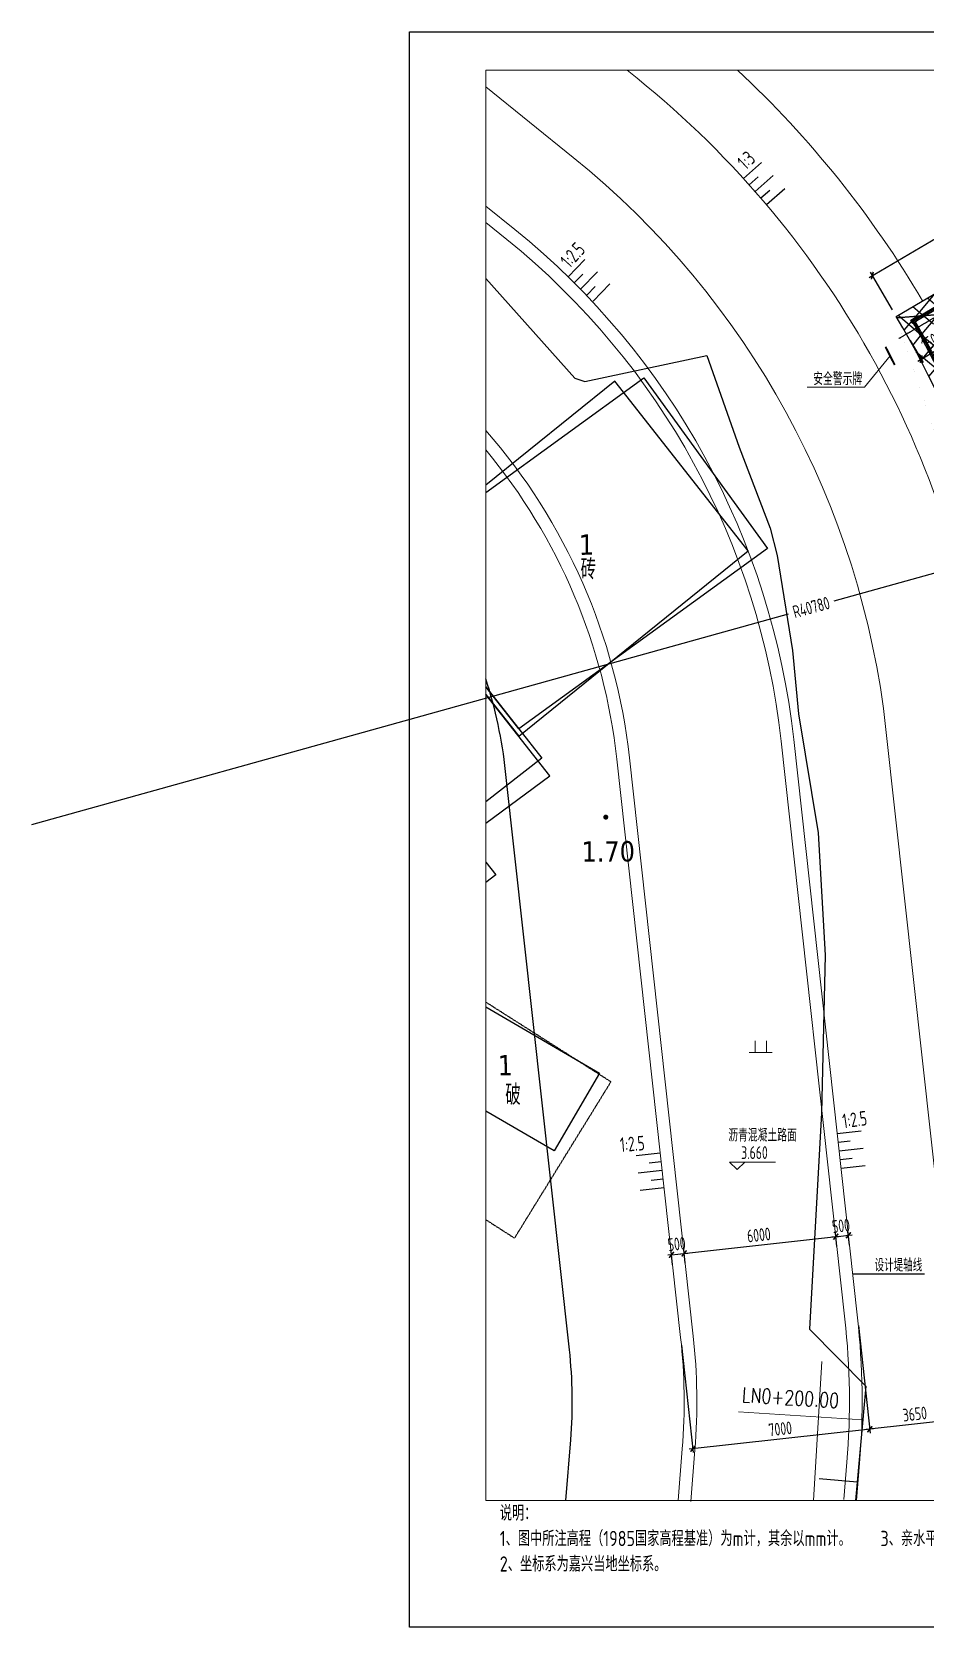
# Model space of a CAD drawing. Header units: millimetres. Extents: x -1003406 to 3312184, y 81337 to 716393.
# Drawn here: x 1266291 to 1301421, y 486352 to 549052 of the extents above; entities that cross this region are included whole.
import ezdxf
from ezdxf.enums import TextEntityAlignment as Align

# ---------------------------------------------------------------- set-up
doc = ezdxf.new("R2010")
doc.units = ezdxf.units.MM
doc.header["$LTSCALE"] = 10
for name, pattern in [('2', [0]), ('2130', [0.2, 0.1, 0.1]), ('4411', [0.2, 0.1, 0.1]), ('DOTE', [2.42, 2, -0.2, 0.02, -0.2]), ('X5', [3, 2, -1])]:
    doc.linetypes.add(name, pattern=pattern)
doc.layers.get('0').update_dxf_attribs({"linetype": 'CONTINUOUS'})
doc.layers.get('Defpoints').update_dxf_attribs({"linetype": 'CONTINUOUS'})
for name, color, linetype in [('0-轮廓', 4, 'CONTINUOUS'), ('0标注', 3, 'CONTINUOUS'), ('DIM', 3, 'CONTINUOUS'), ('DM', 7, 'CONTINUOUS'), ('DMTZ', 8, 'CONTINUOUS'), ('DOTE', 1, 'DOTE'), ('JMD', 7, 'CONTINUOUS'), ('JTSS', 7, 'CONTINUOUS'), ('sk-打印', 7, 'CONTINUOUS'), ('SXSS', 140, 'CONTINUOUS'), ('ZBTZ', 114, 'CONTINUOUS'), ('ZH', 3, 'CONTINUOUS'), ('变形缝', 4, 'CONTINUOUS'), ('护岸线', 6, 'CONTINUOUS'), ('栏杆-SK', 4, 'CONTINUOUS'), ('码头-SK', 7, 'CONTINUOUS'), ('砖块-sk', 252, 'CONTINUOUS'), ('配筋率', 61, 'CONTINUOUS')]:
    doc.layers.add(name, color=color, linetype=linetype)
for name, color, linetype, lineweight in [('0堤线', 1, 'CONTINUOUS', 40), ('TEXT', 3, 'CONTINUOUS', 15), ('THIN', 7, 'CONTINUOUS', 13), ('引线-H', 130, 'CONTINUOUS', 20), ('标注', 7, 'CONTINUOUS', 9)]:
    doc.layers.add(name, color=color, linetype=linetype, lineweight=lineweight)
doc.styles.add('HZ', font='txt.shx', dxfattribs={"bigfont": 'hzdx.shx'})
doc.styles.add('TCCAD_Dimension', font='Tssdeng.shx', dxfattribs={"width": 0.7, "bigfont": 'hztxt.shx'})
doc.styles.add('TSSD_CHINA', font='tssdeng.shx', dxfattribs={"width": 0.8, "height": 8, "bigfont": 'tssdchn.shx'})
doc.styles.add('TSSD_Dimension', font='Tssdeng.shx', dxfattribs={"width": 0.7, "bigfont": 'hztxt.shx'})
doc.styles.add('方正中等线简体', font='tahoma.ttf')
doc.styles.add('方正细等线简体', font='tahoma.ttf')
doc.linetypes.add('10422', pattern='A,0.75,[150,txt.shx,S=0.5,R=0,X=0,Y=0.5],1.5,[177,txt.shx,S=1,R=0,X=0,Y=0.4],0.75', length=3)
doc.dimstyles.new('TSSD_100_150', dxfattribs={"dimtxt": 500, "dimasz": 150, "dimexe": 150, "dimexo": 300, "dimgap": 150, "dimtad": 1, "dimdec": 0, "dimzin": 0, "dimdsep": 46, "dimtxsty": 'TSSD_Dimension', "dimblk": 'ARCHTICK', "dimcen": 0, "dimdle": 150, "dimclrt": 7, "dimadec": 0, "dimazin": 0, "dimtfac": 1, "dimtdec": 0, "dimtix": 1, "dimtmove": 2, "dimatfit": 3, "dimfxl": 1, "dimtolj": 1, "dimtzin": 0, "dimarcsym": 0})

# ---------------------------------------------------------------- blocks, each defined once
blk = doc.blocks.new('7201001102')
at = {"linetype": '2'}
h = blk.add_hatch(color=7, dxfattribs=at)
edge = h.paths.add_edge_path(flags=0)
edge.add_arc((0, 0), 0.25, 0, 360)
blk = doc.blocks.new('9120')
at = {"color": 0, "linetype": 'Continuous', "lineweight": -2}
for p, q in [((-1, 0), (1, 0)), ((-0.5, 0), (-0.5, 1)), ((0.5, 0), (0.5, 1))]:
    blk.add_line(p, q, dxfattribs=at)
blk = doc.blocks.new('_ArchTick')
at = {"color": 0, "const_width": 0.4}
blk.add_lwpolyline([(-0.71, -0.71), (0.71, 0.71)], dxfattribs=at)
blk = doc.blocks.new('*D484')
at = {"layer": 'Defpoints', "color": 0, "transparency": 16777216}
for p in [(1298763, 498506), (1302391, 498906), (1299246, 494130)]:
    blk.add_point(p, dxfattribs=at)
at = {"layer": 'DIM', "color": 0, "lineweight": -2, "transparency": 16777216}
for p, q in [((1302424, 498608), (1302890, 494382)), ((1298796, 498207), (1299262, 493981)), ((1303023, 494547), (1299097, 494114))]:
    blk.add_line(p, q, dxfattribs=at)
at = {"layer": 'DIM', "color": 0, "lineweight": -2, "transparency": 16777216, "xscale": 150, "yscale": 150, "zscale": 150}
for p, rotation in [((1299246, 494130), 186.2973526377959), ((1302874, 494531), 6.29735263779593)]:
    blk.add_blockref('_ArchTick', p, dxfattribs=dict(at, rotation=rotation))
at = {"layer": 'DIM', "color": 7, "transparency": 16777216, "insert": (1301016, 494728), "char_height": 500, "attachment_point": 5, "rotation": 6.29735, "style": 'TSSD_Dimension'}
blk.add_mtext('\\A1;3650', dxfattribs=at)
blk = doc.blocks.new('*D485')
at = {"layer": 'Defpoints', "color": 0, "transparency": 16777216}
for p in [(1298763, 498506), (1291805, 497738), (1292288, 493363)]:
    blk.add_point(p, dxfattribs=at)
at = {"layer": 'DIM', "color": 0, "lineweight": -2, "transparency": 16777216}
for p, q in [((1298796, 498207), (1299262, 493981)), ((1291838, 497440), (1292304, 493214)), ((1299395, 494147), (1292139, 493346))]:
    blk.add_line(p, q, dxfattribs=at)
at = {"layer": 'DIM', "color": 0, "lineweight": -2, "transparency": 16777216, "xscale": 150, "yscale": 150, "zscale": 150}
for p, rotation in [((1299246, 494130), 6.29735263568298), ((1292288, 493363), 186.297352635683)]:
    blk.add_blockref('_ArchTick', p, dxfattribs=dict(at, rotation=rotation))
at = {"layer": 'DIM', "color": 7, "transparency": 16777216, "insert": (1295723, 494144), "char_height": 500, "attachment_point": 5, "rotation": 6.29735, "style": 'TSSD_Dimension'}
blk.add_mtext('\\A1;7000', dxfattribs=at)
blk = doc.blocks.new('*D486')
at = {"layer": 'Defpoints', "color": 0, "transparency": 16777216}
for p in [(1291944, 501040), (1292020, 500352), (1291523, 500298)]:
    blk.add_point(p, dxfattribs=at)
at = {"layer": 'DIM', "color": 0, "lineweight": -2, "transparency": 16777216}
for p, q in [((1291447, 500985), (1291298, 500968)), ((1291490, 500596), (1291430, 501134)), ((1291447, 500985), (1291944, 501040)), ((1291987, 500651), (1291927, 501189)), ((1291944, 501040), (1292093, 501056))]:
    blk.add_line(p, q, dxfattribs=at)
at = {"layer": 'DIM', "color": 0, "lineweight": -2, "transparency": 16777216, "xscale": 150, "yscale": 150, "zscale": 150}
for p, rotation in [((1291447, 500985), 6.297352635681781), ((1291944, 501040), 186.2973526356818)]:
    blk.add_blockref('_ArchTick', p, dxfattribs=dict(at, rotation=rotation))
at = {"layer": 'DIM', "color": 7, "transparency": 16777216, "insert": (1291651, 501410), "char_height": 500, "attachment_point": 5, "rotation": 6.29735, "style": 'TSSD_Dimension'}
blk.add_mtext('\\A1;500', dxfattribs=at)
blk = doc.blocks.new('*D487')
at = {"layer": 'Defpoints', "color": 0, "transparency": 16777216}
for p in [(1297908, 501698), (1297983, 501010), (1292020, 500352)]:
    blk.add_point(p, dxfattribs=at)
at = {"layer": 'DIM', "color": 0, "lineweight": -2, "transparency": 16777216}
for p, q in [((1291795, 501023), (1298057, 501714)), ((1297950, 501309), (1297891, 501847)), ((1291987, 500651), (1291927, 501189))]:
    blk.add_line(p, q, dxfattribs=at)
at = {"layer": 'DIM', "color": 0, "lineweight": -2, "transparency": 16777216, "xscale": 150, "yscale": 150, "zscale": 150}
for p, rotation in [((1297908, 501698), 6.297352637795895), ((1291944, 501040), 186.2973526377959)]:
    blk.add_blockref('_ArchTick', p, dxfattribs=dict(at, rotation=rotation))
at = {"layer": 'DIM', "color": 7, "transparency": 16777216, "insert": (1294882, 501766), "char_height": 500, "attachment_point": 5, "rotation": 6.29735, "style": 'TSSD_Dimension'}
blk.add_mtext('\\A1;6000', dxfattribs=at)
blk = doc.blocks.new('*D488')
at = {"layer": 'Defpoints', "color": 0, "transparency": 16777216}
for p in [(1298405, 501753), (1297983, 501010), (1298480, 501065)]:
    blk.add_point(p, dxfattribs=at)
at = {"layer": 'DIM', "color": 0, "lineweight": -2, "transparency": 16777216}
for p, q in [((1297908, 501698), (1297758, 501681)), ((1297950, 501309), (1297891, 501847)), ((1297908, 501698), (1298405, 501753)), ((1298447, 501364), (1298388, 501902)), ((1298405, 501753), (1298554, 501769))]:
    blk.add_line(p, q, dxfattribs=at)
at = {"layer": 'DIM', "color": 0, "lineweight": -2, "transparency": 16777216, "xscale": 150, "yscale": 150, "zscale": 150}
for p, rotation in [((1297908, 501698), 6.29735263779593), ((1298405, 501753), 186.2973526377959)]:
    blk.add_blockref('_ArchTick', p, dxfattribs=dict(at, rotation=rotation))
at = {"layer": 'DIM', "color": 7, "transparency": 16777216, "insert": (1298112, 502123), "char_height": 500, "attachment_point": 5, "rotation": 6.29735, "style": 'TSSD_Dimension'}
blk.add_mtext('\\A1;500', dxfattribs=at)
blk = doc.blocks.new('$RECOVER_180420175437-0')
at = {"layer": '标注'}
for p, q in [((0, 0), (-150, 150)), ((-150, 150), (750, 150)), ((0, 0), (150, 150))]:
    blk.add_line(p, q, dxfattribs=at)
blk = doc.blocks.new('*D464')
at = {"layer": 'Defpoints', "color": 0, "transparency": 16777216}
for p in [(1305723, 528876), (1266436, 517945)]:
    blk.add_point(p, dxfattribs=at)
at = {"layer": 'DIM', "color": 0, "lineweight": -2, "transparency": 16777216}
for p, q in [((1305579, 528836), (1297832, 526680)), ((1266291, 517905), (1296052, 526185))]:
    blk.add_line(p, q, dxfattribs=at)
at = {"layer": 'DIM', "color": 0, "transparency": 16777216}
blk.add_solid([(1305572, 528860), (1305585, 528812), (1305723, 528876)], dxfattribs=at)
at = {"layer": 'DIM', "color": 7, "transparency": 16777216, "insert": (1296942, 526433), "char_height": 500, "attachment_point": 5, "rotation": 15.54823, "style": 'TSSD_Dimension'}
blk.add_mtext('\\A1;R40780', dxfattribs=at)
blk = doc.blocks.new('*D465')
at = {"layer": 'Defpoints', "color": 0, "transparency": 16777216}
for p in [(1312047, 546952), (1312991, 545349), (1300286, 537871)]:
    blk.add_point(p, dxfattribs=at)
at = {"layer": 'DIM', "color": 0, "lineweight": -2, "transparency": 16777216}
for p, q in [((1299214, 539397), (1312176, 547028)), ((1312838, 545607), (1311971, 547081)), ((1300134, 538129), (1299267, 539603))]:
    blk.add_line(p, q, dxfattribs=at)
at = {"layer": 'DIM', "color": 0, "lineweight": -2, "transparency": 16777216, "xscale": 150, "yscale": 150, "zscale": 150}
for p, rotation in [((1312047, 546952), 30.48274837140382), ((1299343, 539473), 210.4827483714038)]:
    blk.add_blockref('_ArchTick', p, dxfattribs=dict(at, rotation=rotation))
at = {"layer": 'DIM', "color": 7, "transparency": 16777216, "insert": (1305492, 543557), "char_height": 500, "attachment_point": 5, "rotation": 30.48275, "style": 'TSSD_Dimension'}
blk.add_mtext('\\A1;14742', dxfattribs=at)
blk = doc.blocks.new('*D466')
at = {"layer": 'Defpoints', "color": 0, "transparency": 16777216}
for p in [(1301978, 537938), (1300685, 537177), (1302557, 536954)]:
    blk.add_point(p, dxfattribs=at)
at = {"layer": 'DIM', "color": 0, "lineweight": -2, "transparency": 16777216}
for p, q in [((1302130, 537680), (1302633, 536825)), ((1300837, 536919), (1301340, 536064)), ((1301135, 536117), (1302686, 537030))]:
    blk.add_line(p, q, dxfattribs=at)
at = {"layer": 'DIM', "color": 0, "lineweight": -2, "transparency": 16777216, "xscale": 150, "yscale": 150, "zscale": 150}
for p, rotation in [((1302557, 536954), 30.48274837401802), ((1301264, 536193), 210.482748374018)]:
    blk.add_blockref('_ArchTick', p, dxfattribs=dict(at, rotation=rotation))
at = {"layer": 'DIM', "color": 7, "transparency": 16777216, "insert": (1301708, 536918), "char_height": 500, "attachment_point": 5, "rotation": 30.48275, "style": 'TSSD_Dimension'}
blk.add_mtext('\\A1;1500', dxfattribs=at)

msp = doc.modelspace()

# ---------------------------------------------------------------- hatches: boundary and pattern name
at = {"layer": '砖块-sk'}
h = msp.add_hatch(dxfattribs=at)
h.set_pattern_fill('ANSI37', color=256, scale=200, angle=5)
h.set_pattern_definition([(50, (393713.3, 19631.53), (-486.43822, 408.17013), []), (140, (393713.3, 19631.53), (-408.17013, -486.43822), [])])
h.paths.add_polyline_path([(1315429.1, 523250.8), (1315011.7, 523204.8), (1315029.2, 523045.7), (1314999.4, 523042.5), (1315310.9, 520219.6), (1315340.7, 520222.9), (1315358.3, 520063.8), (1315328.5, 520060.6), (1315701.8, 516677.1), (1315731.7, 516680.4), (1315749.2, 516521.4), (1315590.2, 516503.8), (1315572.6, 516662.9), (1315602.4, 516666.2), (1315229.1, 520049.6), (1315199.3, 520046.3), (1315181.7, 520205.3), (1315211.5, 520208.6), (1314900, 523031.5), (1314870.2, 523028.2), (1314852.6, 523187.2), (1314435.2, 523141.2), (1316822.8, 501504.7), (1308871.1, 500627.2), (1306483.4, 522263.7), (1306066, 522217.6), (1306083.5, 522058.5), (1306053.7, 522055.3), (1306384.6, 519056.9), (1306414.4, 519060.1), (1306432, 518901.1), (1306402.1, 518897.8), (1306694.3, 516250.5), (1306724.1, 516253.8), (1306741.7, 516094.8), (1306711.8, 516091.5), (1307023.4, 513268.6), (1307053.2, 513271.9), (1307070.7, 513112.9), (1307040.9, 513109.6), (1307352.4, 510286.7), (1307382.2, 510290), (1307399.8, 510131), (1307370, 510127.7), (1307681.5, 507304.8), (1307711.3, 507308.1), (1307728.9, 507149.1), (1307699, 507145.8), (1308016, 504184), (1308040.4, 504326.2), (1308057.9, 504167.2), (1308028.1, 504163.9), (1308339.6, 501341), (1308369.4, 501344.3), (1308387, 501185.3), (1308357.2, 501182), (1308470, 500159.5), (1308499.8, 500162.8), (1308503, 500133.9), (1310145.3, 500315.1), (1310142, 500344.9), (1310301, 500362.5), (1310304.3, 500332.6), (1313127.2, 500644.2), (1313123.9, 500674), (1313282.9, 500691.5), (1313286.2, 500661.7), (1316109.1, 500973.2), (1316105.8, 501003), (1316264.8, 501020.6), (1316268.1, 500990.8), (1317289.7, 501103.5), (1317286.5, 501132.4), (1317316.3, 501135.7), (1317135, 502778.9), (1317105.2, 502775.6), (1317087.6, 502934.6), (1317117.4, 502937.9), (1316805.9, 505760.8), (1316776.1, 505757.5), (1316758.5, 505916.5), (1316788.4, 505919.8), (1316518.2, 508367.7), (1316488.4, 508364.5), (1316470.8, 508523.5), (1316629.9, 508541), (1316647.4, 508382), (1316617.6, 508378.7), (1316887.8, 505930.8), (1316917.6, 505934), (1316935.1, 505775), (1316905.3, 505771.7), (1317216.8, 502948.9), (1317246.6, 502952.2), (1317264.2, 502793.1), (1317234.4, 502789.8), (1317415.7, 501146.7), (1317445.5, 501150), (1317463.1, 500990.9), (1317304, 500973.4), (1317300.6, 501004.1), (1316279.1, 500891.4), (1316282.3, 500861.6), (1316123.3, 500844), (1316120, 500873.8), (1313297.2, 500562.3), (1313300.4, 500532.5), (1313141.4, 500514.9), (1313138.1, 500544.8), (1310315.3, 500233.2), (1310318.5, 500203.4), (1310159.5, 500185.9), (1310156.2, 500215.7), (1308514, 500034.5), (1308517.4, 500003.8), (1308358.3, 499986.2), (1308340.8, 500145.2), (1308370.6, 500148.5), (1308257.8, 501171), (1308227.9, 501167.7), (1308210.4, 501326.7), (1308240.2, 501330), (1307928.7, 504152.9), (1307898.9, 504149.6), (1307881.3, 504308.6), (1307926.4, 504174.1), (1307599.6, 507134.8), (1307569.8, 507131.5), (1307552.3, 507290.5), (1307582.1, 507293.8), (1307270.6, 510116.7), (1307240.8, 510113.4), (1307223.2, 510272.4), (1307253, 510275.7), (1306941.5, 513098.6), (1306911.7, 513095.3), (1306894.1, 513254.3), (1306924, 513257.6), (1306612.4, 516080.5), (1306582.6, 516077.2), (1306565.1, 516236.2), (1306594.9, 516239.5), (1306302.7, 518886.8), (1306272.9, 518883.6), (1306255.4, 519042.6), (1306285.2, 519045.9), (1305954.3, 522044.3), (1305924.5, 522041), (1305906.9, 522200), (1305489.5, 522154), (1307986.8, 499523.6), (1317926.5, 500620.4)])
edge = h.paths.add_edge_path()
edge.add_line((1314953.3, 523459.9), (1314983.2, 523463.2))
edge.add_line((1314983.2, 523463.2), (1315000.7, 523304.2))
edge.add_line((1315000.7, 523304.2), (1315418.2, 523350.2))
edge.add_line((1315418.2, 523350.2), (1312990.5, 545348.9))
edge.add_line((1312990.5, 545348.9), (1300286.3, 537870.7))
edge.add_arc((1266435.5, 517944.8), 39280, 6.297353, 30.482748, ccw=False)
edge.add_line((1305478.5, 522253.4), (1305896, 522299.4))
edge.add_line((1305896, 522299.4), (1305878.4, 522458.5))
edge.add_line((1305878.4, 522458.5), (1305907.9, 522461.7))
edge.add_arc((1266435.5, 517944.8), 39730, 6.528094, 10.618301)
edge.add_line((1305485.2, 525265.7), (1305455.7, 525260.1))
edge.add_line((1305455.7, 525260.1), (1305426.2, 525417.4))
edge.add_line((1305426.2, 525417.4), (1305455.4, 525422.9))
edge.add_arc((1266435.5, 517944.8), 39730, 10.849043, 14.93925)
edge.add_line((1304822.6, 528187), (1304793.7, 528179.3))
edge.add_line((1304793.7, 528179.3), (1304752.4, 528333.8))
edge.add_line((1304752.4, 528333.8), (1304781.1, 528341.5))
edge.add_arc((1266435.5, 517944.8), 39730, 15.169991, 19.260199)
edge.add_line((1303941.8, 531050.1), (1303913.5, 531040.2))
edge.add_line((1303913.5, 531040.2), (1303860.7, 531191.2))
edge.add_line((1303860.7, 531191.2), (1303888.8, 531201))
edge.add_arc((1266435.5, 517944.8), 39730, 19.49094, 29.833777)
edge.add_line((1300900.2, 537709.9), (1312619.5, 544608.3))
edge.add_line((1312619.5, 544608.3), (1314299.2, 529387.5))
edge.add_line((1314299.2, 529387.5), (1314329, 529390.7))
edge.add_line((1314329, 529390.7), (1314346.6, 529231.7))
edge.add_line((1314346.6, 529231.7), (1314316.8, 529228.4))
edge.add_line((1314316.8, 529228.4), (1314628.3, 526405.6))
edge.add_line((1314628.3, 526405.6), (1314658.1, 526408.8))
edge.add_line((1314658.1, 526408.8), (1314675.6, 526249.8))
edge.add_line((1314675.6, 526249.8), (1314645.8, 526246.5))
edge.add_line((1314645.8, 526246.5), (1314953.3, 523459.9))
edge = h.paths.add_edge_path(flags=17)
edge.add_line((1303983.2, 531234), (1304011.8, 531244))
edge.add_line((1304011.8, 531244), (1304064.6, 531093))
edge.add_line((1304064.6, 531093), (1304036.3, 531083.1))
edge.add_arc((1266435.5, 517944.8), 39830, 15.169412, 19.260199, ccw=False)
edge.add_line((1304877.7, 528367.3), (1304907, 528375.1))
edge.add_line((1304907, 528375.1), (1304948.2, 528220.5))
edge.add_line((1304948.2, 528220.5), (1304919.3, 528212.8))
edge.add_arc((1266435.5, 517944.8), 39830, 10.848463, 14.93925, ccw=False)
edge.add_line((1305553.7, 525441.3), (1305583.5, 525446.9))
edge.add_line((1305583.5, 525446.9), (1305613, 525289.6))
edge.add_line((1305613, 525289.6), (1305583.5, 525284.1))
edge.add_arc((1266435.5, 517944.8), 39830, 6.527515, 10.618301, ccw=False)
edge.add_line((1306007.3, 522472.7), (1306037.5, 522476))
edge.add_line((1306037.5, 522476), (1306055, 522317))
edge.add_line((1306055, 522317), (1306472.5, 522363))
edge.add_arc((1266435.5, 517944.8), 40280, 6.297353, 29.060165)
edge.add_line((1301644.7, 537509.9), (1312166.1, 543703.2))
edge.add_line((1312166.1, 543703.2), (1314424.2, 523240.6))
edge.add_line((1314424.2, 523240.6), (1314841.7, 523286.6))
edge.add_line((1314841.7, 523286.6), (1314824.1, 523445.7))
edge.add_line((1314824.1, 523445.7), (1314853.9, 523448.9))
edge.add_line((1314853.9, 523448.9), (1314546.4, 526235.6))
edge.add_line((1314546.4, 526235.6), (1314516.6, 526232.3))
edge.add_line((1314516.6, 526232.3), (1314499.1, 526391.3))
edge.add_line((1314499.1, 526391.3), (1314528.9, 526394.6))
edge.add_line((1314528.9, 526394.6), (1314217.4, 529217.5))
edge.add_line((1314217.4, 529217.5), (1314187.5, 529214.2))
edge.add_line((1314187.5, 529214.2), (1314170, 529373.2))
edge.add_line((1314170, 529373.2), (1314199.8, 529376.5))
edge.add_line((1314199.8, 529376.5), (1312537.1, 544443.8))
edge.add_line((1312537.1, 544443.8), (1301036, 537673.8))
edge.add_arc((1266435.5, 517944.8), 39830, 19.490361, 29.691544, ccw=False)
h.paths.add_polyline_path([(1317374.5, 515650.6), (1337701.1, 517893.7), (1337591.5, 518887.7), (1316270.9, 516534.9), (1317148.4, 508583.1), (1338469, 510936), (1338359.3, 511929.9), (1318032.7, 509686.8)])
h.paths.add_polyline_path([(1358127.1, 520147.8), (1358785.3, 514184), (1338458.7, 511940.9), (1338568.4, 510946.9), (1359888.9, 513299.7), (1359011.4, 521251.5), (1337690.8, 518898.7), (1337800.5, 517904.7)])

# ---------------------------------------------------------------- linework, layer by layer
at = {"layer": '0-轮廓', "linetype": 'ByBlock', "ltscale": 20}
msp.add_lwpolyline([(1301396.3, 500230.8), (1298572.5, 500230.8), (1298572.5, 500230.8)], dxfattribs=at)
at = {"layer": '0堤线', "lineweight": 25}
for points in [[(1294278.4, 543296.6), (1294991.5, 543923.7)], [(1294504.9, 543039.1), (1294861.4, 543352.7)], [(1294731.3, 542781.7), (1295444.3, 543408.9)], [(1294957.8, 542524.2), (1295314.3, 542837.8)], [(1295184.2, 542266.8), (1295897.2, 542894)], [(1287378.1, 539423.9), (1288040.2, 540104.6)], [(1287623.9, 539184.9), (1287954.9, 539525.2)], [(1287869.6, 538945.8), (1288531.8, 539626.5)], [(1288115.4, 538706.7), (1288446.5, 539047.1)], [(1288361.2, 538467.7), (1289023.3, 539148.4)], [(1297962.9, 505754.2), (1298906.8, 505858.4)], [(1298000.5, 505413.4), (1298472.5, 505465.5)], [(1291005.2, 504986.4), (1290061.3, 504882.2)], [(1298038.1, 505072.7), (1298982, 505176.8)], [(1298075.7, 504731.9), (1298547.7, 504783.9)], [(1291080.4, 504304.8), (1290136.5, 504200.7)], [(1291042.8, 504645.6), (1290570.8, 504593.5)], [(1298113.4, 504391.1), (1299057.2, 504495.2)], [(1291155.6, 503623.3), (1290211.7, 503519.1)], [(1291118, 503964), (1290646, 503912)]]:
    msp.add_lwpolyline(points, dxfattribs=at)
at = {"layer": 'DMTZ', "color": 3, "lineweight": 20, "ltscale": 1.5, "flags": 128}
for points in [[(1306402.7, 491332.4), (1306471, 492175.6, 0.0477173), (1306366.7, 499344.8), (1303858.3, 522074.6, 0.1978752), (1290094.4, 547232.7), (1289698.6, 547552.4)], [(1302389.6, 491332.4), (1302484, 492498.5, 0.0477173), (1302390.8, 498906), (1299882.5, 521635.8, 0.1978752), (1287580.8, 544121.1), (1284146.1, 546895.7)], [(1298727.6, 491332.4), (1298845.9, 492793.2, 0.0477173), (1298762.8, 498505.6), (1296254.5, 521235.5, 0.1978752), (1285287.2, 541281.8), (1284146.1, 542203.5)], [(1298229.3, 491372.8), (1298347.6, 492833.6, 0.0477173), (1298265.9, 498450.8), (1295757.5, 521180.6, 0.1978752), (1284973, 540892.8), (1284146.1, 541560.8)], [(1292203.1, 491292.1), (1292367.2, 493317.9, 0.0477173), (1292302.1, 497792.7), (1289793.7, 520522.5, 0.1530026), (1284146.1, 533391, 0.1465368)], [(1291704.7, 491332.4), (1291868.8, 493358.3, 0.0477173), (1291805.1, 497737.8), (1289296.7, 520467.6, 0.1465368), (1284146.1, 532619.1, 0.1465368)]]:
    msp.add_lwpolyline(points, format="xyb", dxfattribs=at)
at = {"layer": 'DOTE'}
for points in [[(1300382.5, 536999), (1313086.7, 544477.2)], [(1307316.6, 538352.1), (1300322.1, 537809.8)]]:
    msp.add_lwpolyline(points, dxfattribs=at)
at = {"layer": 'JMD', "color": 7, "linetype": 'Continuous', "lineweight": -3, "flags": 128}
for points in [[(1284146.1, 530947.7), (1290360.1, 535456.8), (1295225.7, 528751.4), (1285444.8, 521654), (1284146.1, 523314.4)], [(1284146.1, 523314.4), (1285444.8, 521654), (1286342.1, 520506.9), (1284146.1, 518789.3)], [(1284146.1, 516418.7), (1284533.5, 515923.5), (1284146.1, 515620.5)], [(1284146.1, 510734.2), (1288614.7, 508127.1), (1286830.2, 505068.4), (1284146.1, 506634.3)]]:
    msp.add_lwpolyline(points, dxfattribs=at)
at = {"layer": 'JMD', "linetype": 'Continuous', "flags": 128}
msp.add_lwpolyline([(1284146.1, 523011.3), (1285439.8, 521365.5), (1294464.7, 528650.3), (1289213.5, 535330.7), (1284146.1, 531240.5)], dxfattribs=at)
at = {"layer": 'JMD', "linetype": 'Continuous', "elevation": 1998, "flags": 128}
msp.add_lwpolyline([(1284146.1, 517952.7), (1286661.3, 519811.6), (1284146.1, 523011.3)], dxfattribs=at)
at = {"layer": 'JMD', "linetype": 'X5', "flags": 128}
msp.add_lwpolyline([(1284146.1, 502363.4), (1285273.4, 501641.3), (1289065.4, 507785.3), (1284146.1, 510913.9)], dxfattribs=at)
at = {"layer": 'JTSS', "linetype": '4411', "lineweight": 20, "elevation": 2180, "flags": 128}
msp.add_lwpolyline([(1297361.3, 496795.6), (1297024.9, 491332.4)], dxfattribs=at)
at = {"layer": 'sk-打印'}
msp.add_lwpolyline([(1281146.1, 549052.4), (1370246.1, 549052.4), (1370246.1, 486352.4), (1281146.1, 486352.4)], close=True, dxfattribs=at)
at = {"layer": 'SXSS', "elevation": 2300, "flags": 128}
msp.add_lwpolyline([(1284146.1, 539355), (1287638.3, 535439.6), (1288040.3, 535314.6), (1292830.3, 536329.6), (1294102.3, 532736.6), (1295328.3, 529545.6), (1295603.3, 528476.6), (1296207.3, 524739.6), (1296440.3, 522243.6), (1297215.3, 517565.6), (1297492.3, 512759.6), (1297348.3, 506569.6), (1296878, 498066.1), (1296878, 498066.1), (1296878, 498066.1)], dxfattribs=at)
at = {"layer": 'SXSS', "flags": 128}
msp.add_lwpolyline([(1296878, 498066.1), (1299091.1, 495820.1), (1298686.6, 491332.4)], dxfattribs=at)
at = {"layer": 'SXSS', "linetype": '10422', "flags": 128}
msp.add_lwpolyline([(1298751.1, 492048.1), (1297257.2, 492182.8)], dxfattribs=at)
msp.add_lwpolyline([(1298751.1, 492048.1), (1297257.2, 492182.8)], dxfattribs=at)
at = {"layer": 'THIN', "ltscale": 20}
msp.add_lwpolyline([(1368746.1, 495652.4), (1368746.1, 547552.4), (1284146.1, 547552.4), (1284146.1, 491332.4), (1351496.1, 491332.4), (1351496.1, 495652.4)], close=True, dxfattribs=at)
at = {"layer": 'ZH', "lineweight": 20}
msp.add_line((1298961.9, 494504.6), (1294081.3, 494816.9), dxfattribs=at)
at = {"layer": '引线-H', "const_width": 80}
msp.add_lwpolyline([(1299863.1, 536674.2), (1300226.3, 535961.4)], dxfattribs=at)
at = {"layer": '引线-H'}
msp.add_lwpolyline([(1300044.7, 536317.8), (1299043.5, 535089.1), (1296779.6, 535089.1)], dxfattribs=at)
at = {"layer": '护岸线', "color": 6, "lineweight": 15}
msp.add_lwpolyline([(1301320.5, 538479.4, 0.0722173), (1294040.2, 547552.4, 0.0722173)], format="xyb", dxfattribs=at)
at = {"layer": '护岸线', "color": 6, "lineweight": 25}
msp.add_lwpolyline([(1287290.3, 491332.4), (1287483.1, 493713.5, 0.0477173), (1287431.6, 497255.2), (1284923.3, 519985, 0.0501884), (1284146.1, 523627.7, 0.0501884)], format="xyb", dxfattribs=at)
at = {"layer": '栏杆-SK'}
for points in [[(1303923.9, 531101.4, 0.0458258), (1300900.2, 537709.9), (1312619.5, 544608.3), (1314953.3, 523459.9)], [(1304018.3, 531134.4, 0.0452048), (1301036, 537673.8), (1312537.1, 544443.8), (1314853.9, 523448.9)]]:
    msp.add_lwpolyline(points, format="xyb", dxfattribs=at)
msp.add_lwpolyline([(1300996.5, 537801.4), (1301077.7, 537663.5), (1300939.8, 537582.3), (1300858.6, 537720.2)], close=True, dxfattribs=at)
at = {"layer": '码头-SK', "lineweight": 0}
msp.add_lwpolyline([(1315418.2, 523350.2), (1312990.5, 545348.9), (1300286.3, 537870.7)], dxfattribs=at)
msp.add_lwpolyline([(1305478.5, 522253.4, 0.1059222), (1300286.3, 537870.7)], format="xyb", dxfattribs=at)
at = {"layer": '配筋率'}
msp.add_lwpolyline([(1305478.5, 522253.4, 0.1059222), (1300286.3, 537870.7), (1312990.5, 545348.9), (1315418.2, 523350.2), (1305478.5, 522253.4)], format="xyb", dxfattribs=at)
at = {"layer": '配筋率', "linetype": 'Continuous'}
msp.add_lwpolyline([(1305975.5, 522308.2, 0.1027456), (1300968.1, 537691.9), (1312578.3, 544526.1), (1314921.2, 523295.4)], format="xyb", dxfattribs=at)

# ---------------------------------------------------------------- block references
at = {"layer": 'DM', "color": 7, "linetype": 'Continuous', "lineweight": 0, "extrusion": (0.006996, -0.006996, 0.999951), "xscale": 399.9999999973603, "yscale": 399.9999999973603, "zscale": 399.9999999973603, "rotation": 0.4036671664295113}
msp.add_blockref('7201001102', (1288817.3, 518250.6, 7091.9), dxfattribs=at)
at = {"layer": 'ZBTZ', "lineweight": 0, "xscale": 449.9999999999999, "yscale": 449.9999999999999, "zscale": 449.9999999999999}
msp.add_blockref('9120', (1294955.9, 508941.9), dxfattribs=at)
at = {"layer": '标注', "xscale": 2, "yscale": 2, "zscale": 2}
msp.add_blockref('$RECOVER_180420175437-0', (1294033.3, 504332.2), dxfattribs=at)

# ---------------------------------------------------------------- texts
at = {"layer": '0标注', "linetype": 'Continuous', "extrusion": (0.009651, -0.002178, 0.999951), "style": 'TCCAD_Dimension', "width": 0.7}
msp.add_text('1:3', height=571.43, rotation=43.15378, dxfattribs=at).set_placement((1294309.5, 543626, 11315.1))
at = {"layer": '0标注', "linetype": 'Continuous', "extrusion": (0.009791, -0.001422, 0.999951), "style": 'TCCAD_Dimension', "width": 0.7}
msp.add_text('1:2.5', height=571.43, rotation=47.611312, dxfattribs=at).set_placement((1287383.9, 539751, 11845.5))
at = {"layer": '0标注', "linetype": 'Continuous', "extrusion": (0.006652, -0.007324, 0.999951), "style": 'TCCAD_Dimension', "width": 0.7}
msp.add_text('1:2.5', height=571.43, rotation=8.116874, dxfattribs=at).set_placement((1298183.3, 506000, 4936.4))
at = {"layer": '0标注', "linetype": 'Continuous', "extrusion": (-0.004894, -0.008599, 0.999951), "style": 'TCCAD_Dimension', "width": 0.7}
msp.add_text('1:2.5', height=571.43, rotation=4.478021, dxfattribs=at).set_placement((1289430.8, 504950.8, -10653.7))
at = {"layer": 'DM', "color": 7, "extrusion": (0.006996, -0.006996, 0.999951), "style": '方正中等线简体'}
msp.add_text('1.70', height=800, rotation=0.403661, dxfattribs=at).set_placement((1288925.8, 516891.5, 5402), align=Align.MIDDLE_CENTER)
at = {"layer": 'JMD', "color": 7, "extrusion": (0.006996, -0.006996, 0.999951), "style": '方正细等线简体'}
for rotation, p in [(0.403663, (1288068.9, 528949, 5311.6)), (0.403659, (1284878.5, 508486.8, 5432.4))]:
    msp.add_text('1', height=800, rotation=rotation, dxfattribs=at).set_placement(p, align=Align.MIDDLE_CENTER)
at = {"layer": 'JMD', "linetype": '2130', "lineweight": 0, "style": 'HZ', "width": 0.8}
msp.add_text('砖', height=800, dxfattribs=at).set_placement((1288177, 527974.3), align=Align.MIDDLE)
at = {"layer": 'JMD', "linetype": 'X5', "style": 'HZ', "width": 0.8}
msp.add_text('破', height=800, dxfattribs=at).set_placement((1285214.4, 507318), align=Align.MIDDLE)
at = {"layer": 'TEXT', "style": 'TSSD_Dimension', "width": 0.7}
msp.add_text('安全警示牌', height=500, dxfattribs=at).set_placement((1297021.9, 535167.1))
at = {"layer": 'TEXT', "ltscale": 99, "insert": (1284694, 491134.9, -383963.8), "char_height": 600, "width": 30938.61, "attachment_point": 1, "style": 'TCCAD_Dimension'}
msp.add_mtext('{\\W0.8;说明：\\P1、图中所注高程（1985国家高程基准）为m计，其余以mm计。    3、亲水平台两侧做安全警示牌并防止消防器材，平台设计仅通行人。\\P2、坐标系为嘉兴当地坐标系。                                    4、平台上、下侧各允许侧向临时停靠画舫船数为2艘吗，共计4艘画舫。                                }', dxfattribs=at)
at = {"layer": 'ZH', "lineweight": 20, "style": 'HZ', "width": 0.8}
msp.add_text('LN0+200.00', height=571.43, rotation=356.338633, dxfattribs=at).set_placement((1294194.6, 495033.5), align=Align.BOTTOM_LEFT)
at = {"layer": '变形缝', "style": 'TSSD_CHINA', "width": 0.75}
msp.add_text('设计堤轴线', height=500, dxfattribs=at).set_placement((1299434.1, 500328.6))
at = {"layer": '标注', "style": 'TCCAD_Dimension', "width": 0.7}
for s, p in [('沥青混凝土路面', (1293679.9, 505436.8)), ('3.660', (1294186.3, 504751.6, -274259.9))]:
    msp.add_text(s, height=500, dxfattribs=at).set_placement(p)

# ---------------------------------------------------------------- dimensions: what is measured, and where the dimension line sits
at = {"layer": 'DIM'}
for base, p1, p2, angle, picture, middle in [((1312047.1, 546951.6), (1300286.3, 537870.7), (1312990.5, 545348.9), 210.482748, '*D465', (1305492.1, 543557.3)), ((1298404.5, 501752.7), (1297983.4, 501010.5), (1298480.4, 501065.3), 186.297353, '*D488', (1298112.1, 502122.9)), ((1297907.5, 501697.9), (1292019.6, 500352.4), (1297983.4, 501010.5), 186.297353, '*D487', (1294881.7, 501766.4)), ((1299245.7, 494130.4), (1302390.8, 498906), (1298762.8, 498505.6), 6.297353, '*D484', (1301015.8, 494728.2))]:
    dim = msp.add_linear_dim(base=base, p1=p1, p2=p2, angle=angle, dimstyle='TSSD_100_150', dxfattribs=at)
    dim.commit()
    dim.dimension.update_dxf_attribs({"geometry": picture, "text_midpoint": middle})
for p1, p2, distance, picture, middle in [((1300685.1, 537177.2), (1301978.1, 537938.2), -1141.7, '*D466', (1301707.9, 536918.5)), ((1291522.6, 500297.5), (1292019.6, 500352.4), 691.6, '*D486', (1291651.4, 501409.9)), ((1298762.8, 498505.6), (1291805.1, 497737.8), 4401.8, '*D485', (1295722.9, 494144.1))]:
    dim = msp.add_aligned_dim(p1=p1, p2=p2, distance=distance, dimstyle='TSSD_100_150', dxfattribs=at)
    dim.commit()
    dim.dimension.update_dxf_attribs({"geometry": picture, "text_midpoint": middle})
dim = msp.add_radius_dim(center=(1266435.5, 517944.8), mpoint=(1305723.2, 528875.9), dimstyle='TSSD_100_150', override={"dimsah": 1}, dxfattribs=at)
dim.commit()
dim.dimension.update_dxf_attribs({"geometry": '*D464', "text_midpoint": (1296941.7, 526432.9), "dimtype": 132})

doc.saveas('drawing.dxf')
